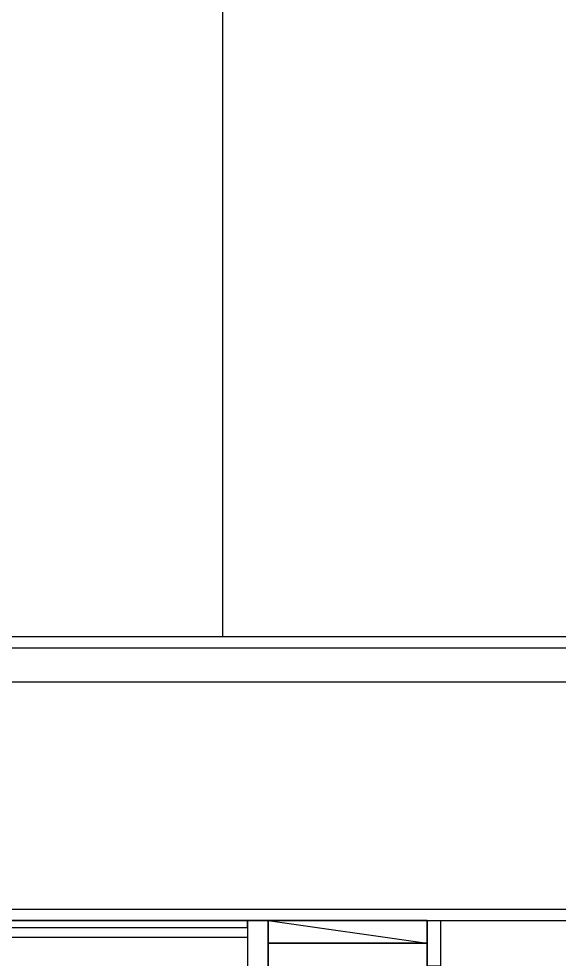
# Model space of a CAD drawing. Header units: millimetres. Extents: x -33000 to 294000, y 0 to 42408.
# Drawn here: x 194787 to 195263, y 16006 to 16833 of the extents above; entities that cross this region are included whole.
import ezdxf

# ---------------------------------------------------------------- set-up
doc = ezdxf.new("R2010")
doc.units = ezdxf.units.MM
doc.header["$LTSCALE"] = 50
doc.layers.add('arch', color=8, linetype='Continuous')

# ---------------------------------------------------------------- blocks, each defined once
blk = doc.blocks.new('*U326')
for points in [[(0, 0), (0, -6), (1872, -6), (1872, 0)], [(1872, -6), (1872, -15), (0, -15), (0, -6)]]:
    blk.add_lwpolyline(points, close=True)
blk = doc.blocks.new('*U331')
at = {"linetype": 'Continuous', "ltscale": 4}
blk.add_lwpolyline([(-982.84, 226.48), (-1000.84, 226.48), (-1000.84, 166.48), (-982.84, 166.48)], close=True, dxfattribs=at)
blk.add_lwpolyline([(-982.84, 226.48), (-982.84, 206.48), (-842.84, 206.48), (-842.84, 226.48), (-982.84, 226.48), (-842.84, 206.48)])
for points in [[(-830.84, 226.48), (-830.84, 186.48), (-842.84, 186.48), (-842.84, 226.48)], [(-842.84, 176.48), (-842.84, 206.48), (-982.84, 206.48), (-982.84, 176.48)]]:
    blk.add_lwpolyline(points, close=True)

msp = doc.modelspace()

# ---------------------------------------------------------------- linework, layer by layer
at = {"layer": 'arch'}
for p, q in [((194066.21, 16289.6), (196766.21, 16289.6)), ((194056.21, 16279.6), (196776.21, 16279.6)), ((194026.21, 16249.6), (196916.3, 16249.6)), ((193826.21, 16049.6), (196916.3, 16049.6)), ((193816.21, 16039.6), (199766.21, 16039.6)), ((195006.21, 16039.6), (195006.21, 14839.6)), ((195146.21, 16039.6), (195146.21, 14839.6))]:
    msp.add_line(p, q, dxfattribs=at)
msp.add_lwpolyline([(196766.21, 16889.6), (194966.21, 16889.6), (194966.21, 16289.6), (196766.21, 16289.6)], close=True, dxfattribs=at)

# ---------------------------------------------------------------- block references
for name, p in [('*U326', (193116.21, 16039.6)), ('*U331', (195989.04, 15813.12))]:
    msp.add_blockref(name, p, dxfattribs=at)

doc.saveas('drawing.dxf')
